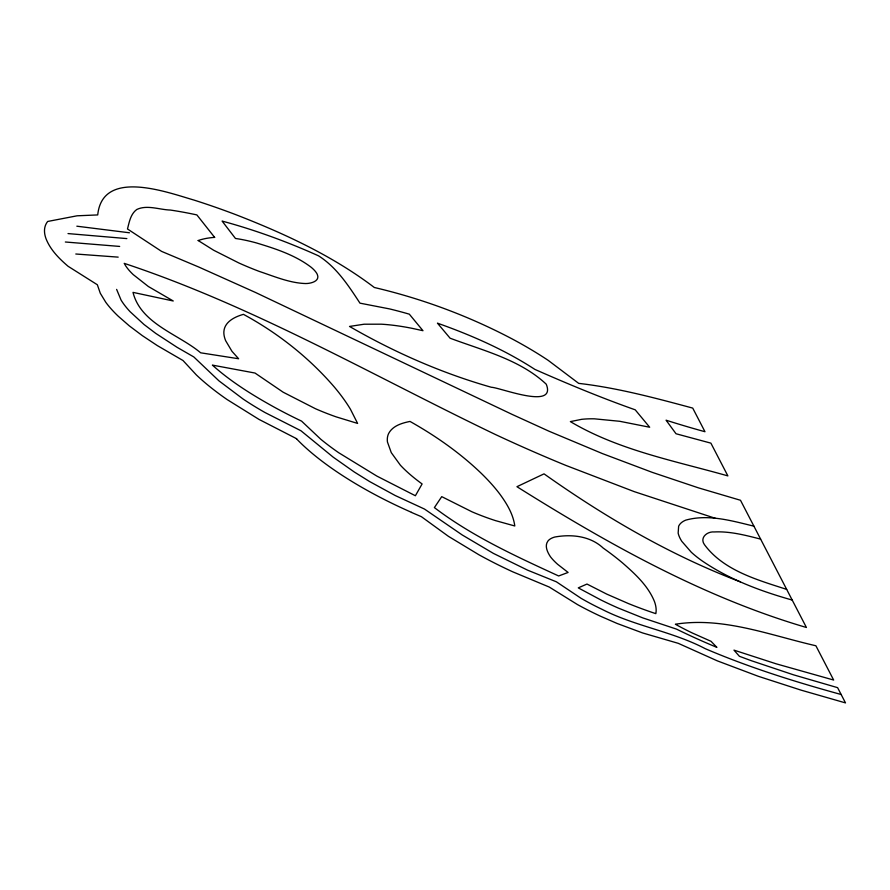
<?xml version="1.0" encoding="UTF-8"?>
<svg xmlns="http://www.w3.org/2000/svg" width="890" height="890" viewBox="0 0 890 890"><rect width="100%" height="100%" fill="white"/><g stroke="black" fill="none" stroke-linecap="round" stroke-linejoin="round"><path stroke-width="1.33" d="M75.795 254.006L118.181 257.132M65.348 242.002L119.672 246.43M68.018 233.581L126.858 238.598M753.919 526.168C731.869 520.839 708.34 513.875 685.812 520.116A83.704 27.39 22.6 0 0 678.636 526.268L678.158 533.11A93.161 30.482 22.6 0 0 681.796 541.32L691.296 552.234A75.383 24.664 22.6 0 0 701.609 560.522C728.932 579.357 760.438 591.116 792.211 600.06M76.84 226.194L129.462 232.78M760.627 539.118C745.486 535.246 729.978 531.141 714.203 531.953C707.272 531.274 699.418 537.638 704.435 544.624C723.57 570.557 757.368 579.868 786.682 589.391M841.161 694.511C795.059 681.84 749.291 667.522 705.292 648.699C672.417 631.422 634.937 626.26 601.863 609.238A102.328 33.486 22.6 0 1 580.992 598.258L556.395 581.815L527.659 570.19L493.427 553.413L462.177 534.934L424.486 509.058L395.193 495.507L369.661 481.579L354.32 472.023L333.205 457.171L300.954 430.76L265.175 412.626A145.938 47.749 22.6 0 1 243.237 399.12L218.951 380.853L193.809 356.946L177.088 347.311L155.728 333.372L144.002 324.483L130.218 311.811A124.066 40.595 22.6 0 1 121.073 300.075L116.623 289.384M715.427 518.347L634.247 491.636L565.884 465.414A520.984 170.48 22.6 0 1 495.129 434.376C372.476 375.48 253.85 306.349 124.222 263.362L125.479 265.531A73.47 24.041 22.6 0 0 133.211 274.598L148.374 286.513L173.25 300.987L132.999 292.376C140.909 323.871 178.378 334.073 200.662 352.807L238.62 358.748L231.956 351.294L225.671 340.725A119.338 39.049 22.6 0 1 223.868 331.792C224.436 321.724 234.96 316.74 243.437 314.348C277.68 332.938 308.875 357.457 334.317 387.017A336.987 110.271 22.6 0 1 350.438 409.233L357.602 423.418L336.231 416.887A97.221 31.818 22.6 0 1 315.483 408.733L283.187 392.223L255.007 373.043L212.387 365.111C231.089 381.877 252.593 395.182 274.498 407.309A192.607 63.023 22.6 0 0 301.588 421.126L320.667 439.148A164.606 53.867 22.6 0 0 338.779 452.776L376.937 476.128L415.385 495.741L422.105 483.949A121.051 39.616 22.6 0 1 400.378 465.192L391.277 452.643L387.462 442.041A125.034 40.918 22.6 0 1 388.674 433.441C392.79 425.709 402.013 423.05 410.012 421.437C435.622 435.833 459.896 452.832 481.123 473.202A244.884 80.133 22.6 0 1 499.724 493.961C506.733 503.495 513.174 514.042 514.798 525.979L495.519 520.628A90.658 29.67 22.6 0 1 472.056 511.839L441.729 496.642L434.387 507.6C472.267 536.381 515.788 556.217 558.653 575.975L568.109 572.448L557.674 564.338A64.536 21.115 22.6 0 1 550.365 556.639C547.461 552.212 544.291 545.848 547.984 540.975A66.817 21.861 22.6 0 1 554.815 537.026C571.569 533.978 590.326 535.969 603.198 548.073A181.727 59.463 22.6 0 1 622.689 563.058C635.182 573.983 648.076 585.798 654.45 601.495A149.576 48.939 22.6 0 1 655.841 613.655A151.856 49.695 22.6 0 1 628.44 603.576L606.713 594.097L586.977 584.051L578.266 587.878L600.817 599.916A136.737 44.745 22.6 0 0 618.227 608.037L642.736 617.883L676.511 629.119A229.275 75.027 22.6 0 0 716.906 647.375L711.01 641.301L692.654 633.146A107.223 35.088 22.6 0 1 675.388 624.246C722.98 616.57 770.073 635.304 815.896 645.762L833.652 680.038L776.013 663.773L733.961 650.123L739.401 656.297L751.26 660.68L793.646 674.865L837.601 687.659L845.5 702.9L800.956 690.106L758.247 676.278L717.351 660.87L678.247 643.325L642.647 632.957L617.093 623.456L600.761 616.336A128.605 42.075 22.6 0 1 577.51 604.588L549.264 587.055L512.629 571.769A178.579 58.429 22.6 0 1 478.942 554.782L448.449 536.347L421.426 516.712L411.414 512.406M740.313 581.837C670.237 555.215 605.078 517.079 544.035 473.858L516.934 486.697C607.826 543.734 702.911 597.123 806.418 627.483L740.491 500.269L698.539 487.887L652.314 472.379L602.341 453.555L549.13 431.272L512.139 414.406L255.586 292.51L198.715 267.011L161.602 251.392L127.492 228.975C129.273 222.044 130.596 213.978 136.793 209.484C147.084 204.566 159.388 209.729 170.346 210.051A212.51 69.542 22.6 0 1 196.868 214.913L214.679 237.43M296.648 438.726L259.001 419.401L227.15 399.577A176.865 57.872 22.6 0 1 196.323 374.901L183.006 360.517L157.341 345.598L142.378 335.675L129.306 325.862L118.248 316.217A141.744 46.38 22.6 0 1 105.732 302.211L100.303 293.277L97.344 284.756L68.085 266.277C59.163 258.634 50.452 249.934 46.057 238.809A133.489 43.677 22.6 0 1 47.682 221.465L77.085 215.803L97.722 214.924C102.506 168.11 167.309 192.351 194.02 200.083A270.771 88.6 22.6 0 1 235.527 214.557C284.299 233.48 332.471 255.73 374.334 287.492C422.327 298.751 468.919 316.072 512.495 339.112A178.111 58.284 22.6 0 1 548.24 360.394L578.689 383.368C617.415 387.818 655.173 397.997 692.731 408.098L704.969 431.717A373.611 122.253 22.6 0 1 666.076 420.202L676.022 433.753L710.888 443.142L727.864 475.894C674.531 460.775 618.628 450.273 570.379 421.615L581.493 419.357A125.145 40.951 22.6 0 1 594.398 418.823L619.752 421.293L649.667 427.233L635.215 409.823C601.206 397.808 567.876 383.968 534.89 369.406C504.641 349.748 471.366 335.185 437.446 323.159L450.095 338.2C483.114 350.582 519.982 359.56 546.249 384.202C556.828 410.323 499.98 387.462 491.391 387.284C441.763 373.177 394.17 352.229 349.525 326.441L364.11 324.216L381.354 324.194A143.724 47.025 22.6 0 1 411.736 328.254L422.973 330.702L409.322 314.17A184.119 60.253 22.6 0 0 389.598 308.919L359.961 303.156C348.524 285.668 336.576 267.278 318.587 255.864A220.375 72.112 22.6 0 0 222.111 221.087L235.472 238.476L238.286 238.898A80.267 26.266 22.6 0 1 256.476 242.948C275.577 248.733 295.168 255.052 311.211 267.312A32.385 10.591 22.6 0 1 317.285 274.376C320.356 281.351 310.543 283.621 305.537 283.543C289.617 283.02 274.454 276.445 259.468 271.483A114.955 37.614 22.6 0 1 238.798 262.939L213.678 250.246L198.136 240.5M198.225 240.545A134.379 43.966 22.6 0 1 214.601 237.374M411.469 512.328A181.071 59.252 22.6 0 1 296.403 438.692"/></g></svg>
